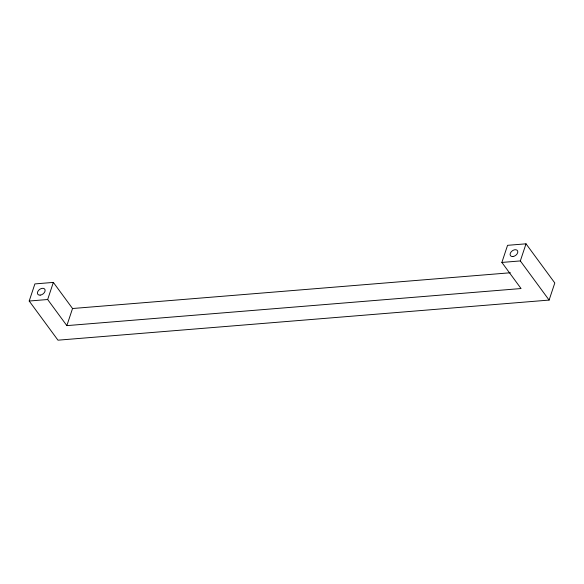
<?xml version="1.0" encoding="UTF-8"?>
<svg xmlns="http://www.w3.org/2000/svg" width="584" height="584" viewBox="0 0 584 584"><rect width="100%" height="100%" fill="white"/><g stroke="black" fill="none" stroke-linecap="round" stroke-linejoin="round"><path stroke-width="0.88" d="M29.2 301.023L34.894 283.919L53.356 282.408L72.54 308.513L66.846 325.624L521.052 288.54L501.875 262.435L507.562 245.324L526.023 243.82L554.8 282.977L549.106 300.081L57.977 340.18L29.2 301.023L47.662 299.519L66.846 325.624M47.662 299.519L53.356 282.408M549.106 300.081L520.337 260.924L526.023 243.82M501.875 262.435L520.337 260.924M72.54 308.513L510.394 272.764M40.143 295.139A4.314 2.847 -36.3 0 0 45.041 289.744A4.314 2.847 -36.3 0 0 38.646 290.27A4.314 2.847 -36.3 0 0 40.143 295.139M512.81 256.551A4.314 2.847 -36.3 0 0 517.716 251.156A4.314 2.847 -36.3 0 0 511.321 251.675A4.314 2.847 -36.3 0 0 512.81 256.551"/></g></svg>
